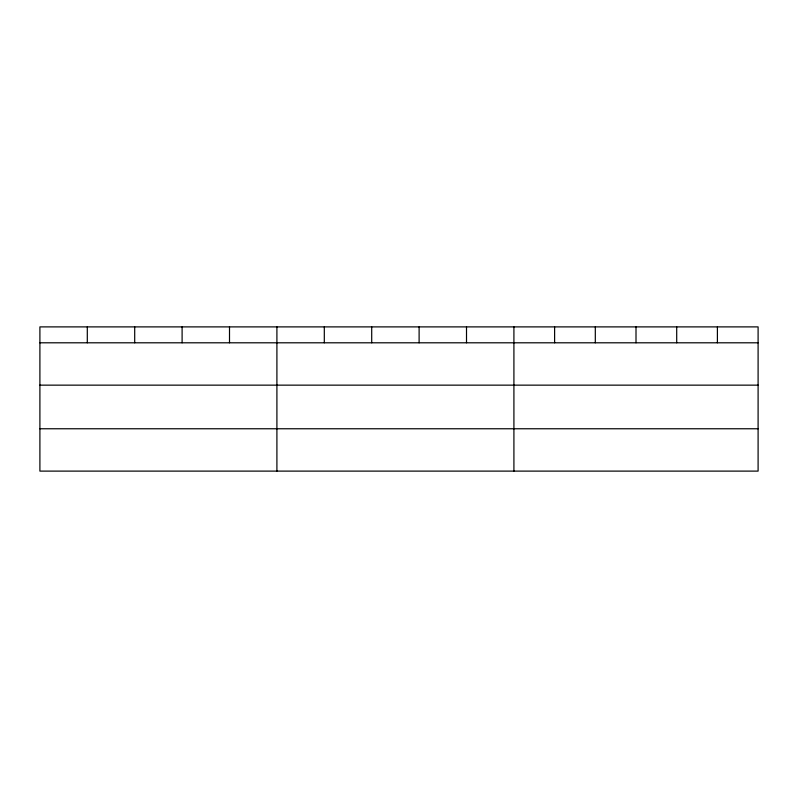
<?xml version="1.0" encoding="UTF-8"?>
<svg xmlns="http://www.w3.org/2000/svg" width="798" height="798" viewBox="0 0 798 798"><rect width="100%" height="100%" fill="white"/><g stroke="black" fill="none" stroke-linecap="round" stroke-linejoin="round"><path stroke-width="1.2" d="M758.1 385.145L758.1 326.891L39.9 326.891L39.9 471.109L758.1 471.109L758.1 385.145L39.9 385.145M39.9 342.801L758.1 342.801M39.9 428.765L758.1 428.765M717.402 326.891L717.402 342.801M676.704 326.891L676.704 342.801M636.006 326.891L636.006 342.801M595.308 326.891L595.308 342.801M554.61 326.891L554.61 342.801M513.912 326.891L513.912 471.109M466.511 326.891L466.511 342.801M419.11 326.891L419.11 342.801M371.708 326.891L371.708 342.801M324.307 326.891L324.307 342.801M276.906 326.891L276.906 471.109M229.505 326.891L229.505 342.801M182.104 326.891L182.104 342.801M134.702 326.891L134.702 342.801M87.301 326.891L87.301 342.801"/></g></svg>
